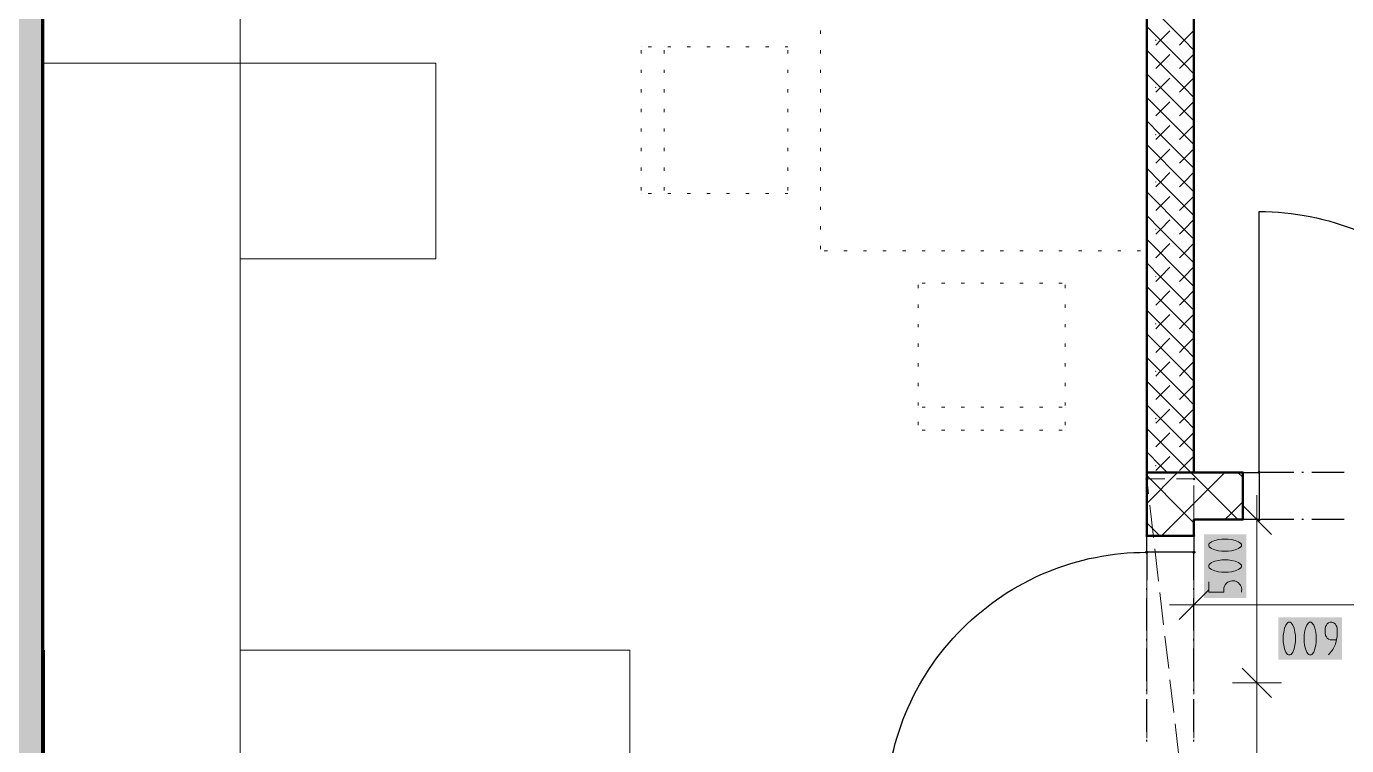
# Model space of a CAD drawing. Header units: millimetres. Extents: x 0 to 594, y 0 to 420.
# Drawn here: x 351.37 to 392.87, y 262.32 to 284.92 of the extents above; entities that cross this region are included whole.
import ezdxf

# ---------------------------------------------------------------- set-up
doc = ezdxf.new("R2010")
doc.units = ezdxf.units.MM
doc.header["$LTSCALE"] = 8
for name, color, linetype in [('PDF_Dvere', 7, 'Continuous'), ('PDF_Koty delkove', 7, 'Continuous'), ('PDF_Kuchyne', 7, 'Continuous'), ('PDF_Nabytek', 7, 'Continuous'), ('PDF_Preklady', 7, 'Continuous'), ('PDF_Pricky zdene', 7, 'Continuous'), ('PDF_Steny obvodove nosne', 7, 'Continuous')]:
    doc.layers.add(name, color=color, linetype=linetype)

msp = doc.modelspace()

# ---------------------------------------------------------------- linework, layer by layer
at = {"layer": 'PDF_Dvere', "lineweight": 25}
for points in [[(390.119, 270.907), (390.119, 279.107, -0.414214), (398.319, 270.907), (398.125, 270.907)], [(386.583, 260.603), (386.583, 260.196), (378.383, 260.196, -0.414214), (386.583, 268.396), (386.583, 267.522)]]:
    msp.add_lwpolyline(points, format="xyb", dxfattribs=at)
for points in [[(390.119, 269.421), (389.607, 269.421), (389.607, 270.907), (390.119, 270.907)], [(388.07, 268.908), (388.07, 268.396), (386.583, 268.396), (386.583, 268.908)]]:
    msp.add_lwpolyline(points, close=True, dxfattribs=at)
for points in [[(391.207, 270.907), (390.182, 270.907)], [(391.514, 270.907), (391.463, 270.907)], [(392.795, 270.907), (391.77, 270.907)], [(391.207, 269.421), (390.182, 269.421)], [(391.514, 269.421), (391.463, 269.421)], [(392.795, 269.421), (391.77, 269.421)], [(388.07, 267.522), (388.07, 268.396)], [(386.583, 267.215), (386.583, 267.266)], [(388.07, 267.215), (388.07, 267.266)], [(386.583, 265.933), (386.583, 266.958)], [(388.07, 265.933), (388.07, 266.958)], [(386.583, 265.626), (386.583, 265.677)], [(388.07, 265.626), (388.07, 265.677)], [(386.583, 264.345), (386.583, 265.37)], [(388.07, 264.345), (388.07, 265.37)], [(386.583, 264.037), (386.583, 264.088)], [(388.07, 264.037), (388.07, 264.088)], [(386.583, 262.756), (386.583, 263.781)], [(388.07, 262.756), (388.07, 263.781)], [(386.583, 262.448), (386.583, 262.5)], [(388.07, 262.448), (388.07, 262.5)]]:
    msp.add_lwpolyline(points, dxfattribs=at)
at = {"layer": 'PDF_Dvere', "lineweight": 25, "transparency": 33554559}
for points in [[(390.183, 270.907), (390.119, 270.843), (390.119, 270.971), (390.055, 270.907)], [(390.183, 269.421), (390.119, 269.357), (390.119, 269.485), (390.055, 269.421)], [(386.583, 268.332), (386.519, 268.396), (386.647, 268.396), (386.583, 268.46)], [(388.07, 268.332), (388.005, 268.396), (388.134, 268.396), (388.07, 268.46)]]:
    msp.add_solid(points, dxfattribs=at)
at = {"layer": 'PDF_Koty delkove', "lineweight": 18}
for points in [[(358.088, 233.7), (358.088, 236.313), (358.088, 244.821), (358.088, 246.41), (358.088, 256.147), (358.088, 257.685), (358.088, 259.171), (358.088, 320.055), (358.088, 323.95)], [(390.05, 269.421), (390.05, 270.189)], [(390.511, 268.959), (389.589, 269.882)], [(390.819, 269.421), (390.05, 269.421), (389.281, 269.421)], [(390.05, 239.03), (390.05, 251.022), (390.05, 264.296), (390.05, 269.421)], [(389.147, 268.811), (388.942, 268.811), (388.841, 268.797), (388.721, 268.77), (388.619, 268.729), (388.55, 268.674), (388.534, 268.646), (388.534, 268.592), (388.55, 268.564), (388.619, 268.51), (388.721, 268.469), (388.841, 268.441), (388.942, 268.427), (389.147, 268.427), (389.25, 268.441), (389.37, 268.469), (389.472, 268.51), (389.541, 268.564)], [(389.541, 268.564), (389.559, 268.592), (389.559, 268.646), (389.541, 268.674), (389.472, 268.729), (389.37, 268.77), (389.25, 268.797), (389.147, 268.811)], [(388.07, 267.518), (388.07, 266.749), (388.07, 265.98)], [(388.531, 267.21), (387.608, 266.288)], [(388.07, 266.749), (387.301, 266.749)], [(414.361, 266.749), (408.769, 266.749), (404.316, 266.749), (402.829, 266.749), (394.219, 266.749), (388.07, 266.749)], [(390.876, 265.784), (390.876, 265.579), (390.89, 265.478), (390.917, 265.358), (390.958, 265.255), (391.012, 265.187), (391.04, 265.17), (391.094, 265.17), (391.122, 265.187), (391.176, 265.255), (391.217, 265.358), (391.245, 265.478), (391.259, 265.579), (391.259, 265.784), (391.245, 265.887), (391.217, 266.006), (391.176, 266.109), (391.122, 266.178), (391.094, 266.195)], [(391.094, 266.195), (391.04, 266.195), (391.012, 266.178), (390.958, 266.109), (390.917, 266.006), (390.89, 265.887), (390.876, 265.784)], [(392.545, 265.648), (392.354, 265.648), (392.299, 265.665), (392.258, 265.699), (392.231, 265.734), (392.204, 265.784), (392.19, 265.853), (392.19, 265.989), (392.204, 266.058), (392.231, 266.109), (392.258, 266.143), (392.299, 266.178), (392.354, 266.195), (392.408, 266.195), (392.463, 266.178)], [(392.463, 266.178), (392.504, 266.143), (392.531, 266.109), (392.559, 266.058), (392.573, 265.989), (392.573, 265.75), (392.518, 265.511), (392.436, 265.34), (392.299, 265.17)], [(390.511, 263.834), (389.589, 264.757)], [(390.819, 264.296), (390.05, 264.296), (389.281, 264.296)]]:
    msp.add_lwpolyline(points, dxfattribs=at)
for points in [[(389.147, 268.154), (388.942, 268.154), (388.841, 268.14), (388.721, 268.113), (388.619, 268.071), (388.55, 268.017), (388.534, 267.989), (388.534, 267.935), (388.55, 267.907), (388.619, 267.853), (388.721, 267.812), (388.841, 267.784), (388.942, 267.77), (389.147, 267.77), (389.25, 267.784), (389.37, 267.812), (389.472, 267.853), (389.541, 267.907), (389.559, 267.935), (389.559, 267.989), (389.541, 268.017), (389.472, 268.071), (389.37, 268.113), (389.25, 268.14)], [(391.533, 265.784), (391.533, 265.579), (391.547, 265.478), (391.574, 265.358), (391.615, 265.255), (391.669, 265.187), (391.697, 265.17), (391.751, 265.17), (391.779, 265.187), (391.833, 265.255), (391.874, 265.358), (391.902, 265.478), (391.916, 265.579), (391.916, 265.784), (391.902, 265.887), (391.874, 266.006), (391.833, 266.109), (391.779, 266.178), (391.751, 266.195), (391.697, 266.195), (391.669, 266.178), (391.615, 266.109), (391.574, 266.006), (391.547, 265.887)]]:
    msp.add_lwpolyline(points, close=True, dxfattribs=at)
msp.add_lwpolyline([(388.534, 267.469), (388.534, 267.141), (389.011, 267.141), (389.011, 267.278), (389.046, 267.373), (389.097, 267.428, -0.753191), (389.559, 267.141)], format="xyb", dxfattribs=at)
at = {"layer": 'PDF_Koty delkove', "color": 7, "lineweight": 18, "true_color": 0xffffff, "transparency": 33554559}
for points in [[(389.712, 266.959), (389.712, 268.964), (388.38, 266.959), (388.38, 268.964)], [(392.727, 266.349), (390.722, 266.349), (392.727, 265.016), (390.722, 265.016)]]:
    msp.add_solid(points, dxfattribs=at)
at = {"layer": 'PDF_Kuchyne', "lineweight": 13}
msp.add_lwpolyline([(351.939, 283.771), (364.239, 283.771), (364.239, 277.621), (358.089, 277.621), (358.089, 265.321), (370.337, 265.321), (370.337, 259.171), (351.939, 259.171), (351.939, 265.321)], dxfattribs=at)
at = {"layer": 'PDF_Nabytek', "lineweight": 13}
for points in [[(376.333, 284.691), (376.333, 284.793)], [(386.583, 284.691), (386.583, 284.793)], [(370.696, 284.28), (370.696, 284.28)], [(370.696, 284.28), (370.696, 284.28)], [(371.014, 284.28), (370.912, 284.28)], [(371.413, 284.28), (371.413, 284.28)], [(371.629, 284.28), (371.527, 284.28)], [(372.244, 284.28), (372.142, 284.28)], [(372.859, 284.28), (372.757, 284.28)], [(373.474, 284.28), (373.372, 284.28)], [(374.089, 284.28), (373.987, 284.28)], [(374.704, 284.28), (374.602, 284.28)], [(375.308, 284.28), (375.217, 284.28)], [(375.308, 284.28), (375.308, 284.28)], [(370.696, 284.076), (370.696, 284.178)], [(371.413, 284.076), (371.413, 284.178)], [(375.308, 284.076), (375.308, 284.178)], [(376.333, 284.076), (376.333, 284.178)], [(386.583, 284.076), (386.583, 284.178)], [(370.696, 283.461), (370.696, 283.563)], [(371.413, 283.461), (371.413, 283.563)], [(375.308, 283.461), (375.308, 283.563)], [(376.333, 283.461), (376.333, 283.563)], [(386.583, 283.461), (386.583, 283.563)], [(370.696, 282.846), (370.696, 282.948)], [(371.413, 282.846), (371.413, 282.948)], [(375.308, 282.846), (375.308, 282.948)], [(376.333, 282.846), (376.333, 282.948)], [(386.583, 282.846), (386.583, 282.948)], [(370.696, 282.231), (370.696, 282.333)], [(371.413, 282.231), (371.413, 282.333)], [(375.308, 282.231), (375.308, 282.333)], [(376.333, 282.231), (376.333, 282.333)], [(386.583, 282.231), (386.583, 282.333)], [(370.696, 281.616), (370.696, 281.718)], [(371.413, 281.616), (371.413, 281.718)], [(375.308, 281.616), (375.308, 281.718)], [(376.333, 281.616), (376.333, 281.718)], [(386.583, 281.616), (386.583, 281.718)], [(370.696, 281.001), (370.696, 281.103)], [(371.413, 281.001), (371.413, 281.103)], [(375.308, 281.001), (375.308, 281.103)], [(376.333, 281.001), (376.333, 281.103)], [(386.583, 281.001), (386.583, 281.103)], [(370.696, 280.386), (370.696, 280.488)], [(371.413, 280.386), (371.413, 280.488)], [(375.308, 280.386), (375.308, 280.488)], [(376.333, 280.386), (376.333, 280.488)], [(386.583, 280.386), (386.583, 280.488)], [(370.696, 279.771), (370.696, 279.873)], [(371.413, 279.771), (371.413, 279.873)], [(375.308, 279.771), (375.308, 279.873)], [(376.333, 279.771), (376.333, 279.873)], [(386.583, 279.771), (386.583, 279.873)], [(370.696, 279.668), (370.696, 279.668)], [(370.696, 279.668), (370.696, 279.668)], [(371.014, 279.668), (370.912, 279.668)], [(371.413, 279.668), (371.413, 279.668)], [(371.629, 279.668), (371.527, 279.668)], [(372.244, 279.668), (372.142, 279.668)], [(372.859, 279.668), (372.757, 279.668)], [(373.474, 279.668), (373.372, 279.668)], [(374.089, 279.668), (373.987, 279.668)], [(374.704, 279.668), (374.602, 279.668)], [(375.308, 279.668), (375.217, 279.668)], [(375.308, 279.668), (375.308, 279.668)], [(375.308, 279.668), (375.308, 279.668)], [(376.333, 279.156), (376.333, 279.258)], [(386.583, 279.156), (386.583, 279.258)], [(376.333, 278.541), (376.333, 278.643)], [(386.583, 278.541), (386.583, 278.643)], [(376.333, 277.926), (376.333, 278.028)], [(376.333, 277.874), (376.333, 277.874)], [(376.333, 277.874), (376.333, 277.874)], [(376.549, 277.874), (376.447, 277.874)], [(377.164, 277.874), (377.062, 277.874)], [(377.779, 277.874), (377.677, 277.874)], [(378.394, 277.874), (378.292, 277.874)], [(379.009, 277.874), (378.907, 277.874)], [(379.624, 277.874), (379.522, 277.874)], [(380.239, 277.874), (380.137, 277.874)], [(380.854, 277.874), (380.752, 277.874)], [(381.469, 277.874), (381.367, 277.874)], [(382.084, 277.874), (381.982, 277.874)], [(382.699, 277.874), (382.597, 277.874)], [(383.314, 277.874), (383.212, 277.874)], [(383.929, 277.874), (383.827, 277.874)], [(384.544, 277.874), (384.442, 277.874)], [(385.159, 277.874), (385.057, 277.874)], [(385.774, 277.874), (385.672, 277.874)], [(386.389, 277.874), (386.287, 277.874)], [(386.583, 277.926), (386.583, 278.028)], [(386.583, 277.874), (386.583, 277.874)], [(386.583, 277.874), (386.583, 277.874)], [(379.404, 276.849), (379.404, 276.849)], [(379.404, 276.849), (379.404, 276.849)], [(379.404, 276.696), (379.404, 276.798)], [(379.624, 276.849), (379.522, 276.849)], [(380.239, 276.849), (380.137, 276.849)], [(380.854, 276.849), (380.752, 276.849)], [(381.469, 276.849), (381.367, 276.849)], [(382.084, 276.849), (381.982, 276.849)], [(382.699, 276.849), (382.597, 276.849)], [(383.314, 276.849), (383.212, 276.849)], [(383.929, 276.849), (383.827, 276.849)], [(384.016, 276.849), (384.016, 276.849)], [(384.016, 276.849), (384.016, 276.849)], [(384.016, 276.696), (384.016, 276.798)], [(379.404, 276.081), (379.404, 276.183)], [(384.016, 276.081), (384.016, 276.183)], [(379.404, 275.466), (379.404, 275.568)], [(384.016, 275.466), (384.016, 275.568)], [(379.404, 274.851), (379.404, 274.953)], [(384.016, 274.851), (384.016, 274.953)], [(379.404, 274.236), (379.404, 274.338)], [(384.016, 274.236), (384.016, 274.338)], [(379.404, 273.621), (379.404, 273.723)], [(384.016, 273.621), (384.016, 273.723)], [(379.404, 273.006), (379.404, 273.108)], [(384.016, 273.006), (384.016, 273.108)], [(379.404, 272.954), (379.404, 272.954)], [(379.624, 272.954), (379.522, 272.954)], [(380.239, 272.954), (380.137, 272.954)], [(380.854, 272.954), (380.752, 272.954)], [(381.469, 272.954), (381.367, 272.954)], [(382.084, 272.954), (381.982, 272.954)], [(382.699, 272.954), (382.597, 272.954)], [(383.314, 272.954), (383.212, 272.954)], [(383.929, 272.954), (383.827, 272.954)], [(384.016, 272.954), (384.016, 272.954)], [(379.404, 272.391), (379.404, 272.493)], [(379.404, 272.237), (379.404, 272.237)], [(379.404, 272.237), (379.404, 272.237)], [(379.624, 272.237), (379.522, 272.237)], [(380.239, 272.237), (380.137, 272.237)], [(380.854, 272.237), (380.752, 272.237)], [(381.469, 272.237), (381.367, 272.237)], [(382.084, 272.237), (381.982, 272.237)], [(382.699, 272.237), (382.597, 272.237)], [(383.314, 272.237), (383.212, 272.237)], [(383.929, 272.237), (383.827, 272.237)], [(384.016, 272.391), (384.016, 272.493)], [(384.016, 272.237), (384.016, 272.237)], [(384.016, 272.237), (384.016, 272.237)]]:
    msp.add_lwpolyline(points, dxfattribs=at)
at = {"layer": 'PDF_Preklady', "lineweight": 18}
for points in [[(386.637, 270.238), (386.583, 270.702), (387.158, 270.702)], [(388.069, 270.702), (387.517, 270.702)], [(388.07, 270.702), (388.07, 270.702)], [(386.583, 269.47), (386.583, 270.495)], [(388.07, 269.47), (388.07, 270.495)], [(386.797, 268.863), (386.678, 269.881)], [(386.583, 268.086), (386.583, 268.908), (386.583, 269.111)], [(388.07, 268.086), (388.07, 268.908), (388.07, 269.111)], [(386.956, 267.489), (386.838, 268.507)], [(386.583, 266.702), (386.583, 267.727)], [(388.07, 266.702), (388.07, 267.727)], [(387.115, 266.114), (386.997, 267.132)], [(386.583, 265.318), (386.583, 266.343)], [(388.07, 265.318), (388.07, 266.343)], [(387.275, 264.74), (387.157, 265.758)], [(386.583, 263.935), (386.583, 264.96)], [(388.07, 263.935), (388.07, 264.96)], [(387.434, 263.365), (387.316, 264.383)], [(386.583, 262.551), (386.583, 263.576)], [(388.07, 262.551), (388.07, 263.576)], [(387.594, 261.991), (387.476, 263.009)]]:
    msp.add_lwpolyline(points, dxfattribs=at)
at = {"layer": 'PDF_Preklady', "lineweight": 18, "transparency": 33554559}
for points in [[(386.589, 270.656), (386.537, 270.697), (386.629, 270.707), (386.578, 270.748)], [(386.629, 270.702), (386.583, 270.656), (386.583, 270.748), (386.537, 270.702)], [(386.583, 270.656), (386.537, 270.702), (386.629, 270.702), (386.583, 270.748)], [(388.07, 270.656), (388.023, 270.702), (388.116, 270.702), (388.07, 270.748)], [(388.115, 270.702), (388.069, 270.656), (388.069, 270.748), (388.023, 270.702)], [(388.07, 269.375), (388.023, 269.421), (388.116, 269.421), (388.07, 269.467)], [(388.07, 269.375), (388.023, 269.421), (388.116, 269.421), (388.07, 269.467)], [(386.583, 268.862), (386.537, 268.908), (386.629, 268.908), (386.583, 268.954)], [(386.583, 268.862), (386.537, 268.908), (386.629, 268.908), (386.583, 268.954)], [(388.07, 268.862), (388.023, 268.908), (388.116, 268.908), (388.07, 268.954)], [(388.07, 268.862), (388.023, 268.908), (388.116, 268.908), (388.07, 268.954)]]:
    msp.add_solid(points, dxfattribs=at)
at = {"layer": 'PDF_Pricky zdene', "lineweight": 50}
msp.add_lwpolyline([(388.07, 270.907), (388.07, 320.055), (388.07, 320.209), (386.583, 320.209), (386.583, 320.055), (386.583, 270.907), (388.069, 270.907)], close=True, dxfattribs=at)
at = {"layer": 'PDF_Pricky zdene', "lineweight": 9}
for points in [[(388.07, 284.181), (387.762, 284.488), (386.583, 285.667)], [(387.762, 283.745), (387.019, 284.488), (386.583, 284.924)], [(386.87, 284.339), (387.019, 284.488), (387.316, 284.785)], [(387.613, 284.339), (387.762, 284.488), (388.059, 284.785)], [(388.07, 282.694), (387.762, 283.002), (386.583, 284.181)], [(386.87, 283.596), (387.316, 284.042)], [(387.762, 283.745), (388.059, 284.042)], [(387.762, 282.259), (387.019, 283.002), (386.583, 283.437)], [(388.07, 283.437), (387.762, 283.745), (387.613, 283.596)], [(386.87, 282.853), (387.019, 283.002), (387.316, 283.299)], [(387.613, 282.853), (387.762, 283.002), (388.059, 283.299)], [(388.07, 281.208), (387.762, 281.516), (386.583, 282.694)], [(386.87, 282.11), (387.316, 282.556)], [(388.07, 281.951), (387.762, 282.259), (387.613, 282.11)], [(387.762, 282.259), (388.059, 282.556)], [(387.762, 280.772), (387.019, 281.516), (386.583, 281.951)], [(386.87, 281.367), (387.019, 281.516), (387.316, 281.813)], [(387.613, 281.367), (387.762, 281.516), (388.059, 281.813)], [(388.07, 279.722), (387.762, 280.029), (386.583, 281.208)], [(386.87, 280.624), (387.316, 281.07)], [(387.762, 280.772), (388.059, 281.07)], [(388.07, 280.465), (387.762, 280.772), (387.613, 280.624)], [(387.762, 279.286), (387.019, 280.029), (386.583, 280.465)], [(386.87, 279.881), (387.019, 280.029), (387.316, 280.327)], [(387.613, 279.881), (387.762, 280.029), (388.059, 280.327)], [(388.07, 278.236), (387.762, 278.543), (386.583, 279.722)], [(386.87, 279.138), (387.316, 279.583)], [(387.762, 279.286), (388.059, 279.583)], [(387.762, 277.8), (387.019, 278.543), (386.583, 278.979)], [(388.07, 278.979), (387.762, 279.286), (387.613, 279.138)], [(386.87, 278.394), (387.019, 278.543), (387.316, 278.84)], [(387.613, 278.394), (387.762, 278.543), (388.059, 278.84)], [(388.07, 276.749), (387.762, 277.057), (386.583, 278.236)], [(386.87, 277.651), (387.316, 278.097)], [(387.762, 277.8), (388.059, 278.097)], [(388.07, 277.492), (387.762, 277.8), (387.613, 277.651)], [(387.762, 276.314), (387.019, 277.057), (386.583, 277.492)], [(386.87, 276.908), (387.019, 277.057), (387.316, 277.354)], [(387.613, 276.908), (387.762, 277.057), (388.059, 277.354)], [(388.07, 275.263), (387.762, 275.571), (386.583, 276.749)], [(386.87, 276.165), (387.316, 276.611)], [(387.762, 276.314), (388.059, 276.611)], [(387.762, 274.827), (387.019, 275.571), (386.583, 276.006)], [(388.07, 276.006), (387.762, 276.314), (387.613, 276.165)], [(386.87, 275.422), (387.019, 275.571), (387.316, 275.868)], [(387.613, 275.422), (387.762, 275.571), (388.059, 275.868)], [(388.07, 273.777), (387.762, 274.084), (386.583, 275.263)], [(386.87, 274.679), (387.316, 275.125)], [(388.07, 274.52), (387.762, 274.827), (387.613, 274.679)], [(387.762, 274.827), (388.059, 275.125)], [(387.762, 273.341), (387.019, 274.084), (386.583, 274.52)], [(386.87, 273.936), (387.019, 274.084), (387.316, 274.382)], [(387.613, 273.936), (387.762, 274.084), (388.059, 274.382)], [(388.07, 272.291), (387.762, 272.598), (386.583, 273.777)], [(386.87, 273.193), (387.316, 273.639)], [(387.762, 273.341), (388.059, 273.639)], [(388.07, 273.034), (387.762, 273.341), (387.613, 273.193)], [(387.762, 271.855), (387.019, 272.598), (386.583, 273.034)], [(386.87, 272.45), (387.019, 272.598), (387.316, 272.895)], [(387.613, 272.45), (387.762, 272.598), (388.059, 272.895)], [(388.069, 270.805), (387.967, 270.907), (387.762, 271.112), (386.583, 272.291)], [(386.87, 271.706), (387.316, 272.152)], [(388.07, 271.548), (387.762, 271.855), (387.613, 271.706)], [(387.762, 271.855), (388.059, 272.152)], [(387.224, 270.907), (387.019, 271.112), (386.583, 271.548)], [(386.87, 270.963), (387.019, 271.112), (387.316, 271.409)], [(387.613, 270.963), (387.762, 271.112), (388.059, 271.409)], [(387.557, 270.907), (386.583, 269.933)], [(388.07, 269.318), (388.069, 269.318), (387.762, 269.626), (386.583, 270.804)], [(389.043, 270.907), (388.069, 269.933)], [(389.453, 269.421), (389.248, 269.626), (388.069, 270.805)], [(389.607, 270.753), (389.453, 270.907)], [(388.069, 269.933), (387.762, 269.626), (387.045, 268.908)], [(389.607, 269.984), (389.248, 269.626), (389.043, 269.421)], [(386.993, 268.908), (386.583, 269.318)]]:
    msp.add_lwpolyline(points, dxfattribs=at)
at = {"layer": 'PDF_Pricky zdene', "lineweight": 50}
for points in [[(388.07, 269.421), (389.607, 269.421), (389.607, 270.907), (388.07, 270.907), (388.069, 270.907), (386.583, 270.907), (386.583, 270.702), (386.583, 268.908)], [(388.07, 268.908), (388.07, 269.421)], [(388.07, 268.908), (386.583, 268.908)]]:
    msp.add_lwpolyline(points, dxfattribs=at)
at = {"layer": 'PDF_Pricky zdene', "lineweight": 9, "transparency": 33554559}
for points in [[(386.87, 284.468), (386.847, 284.491), (386.893, 284.491), (386.87, 284.514)], [(387.762, 284.465), (387.739, 284.488), (387.785, 284.488), (387.762, 284.511)], [(386.87, 282.982), (386.847, 283.005), (386.893, 283.005), (386.87, 283.028)], [(387.762, 282.979), (387.739, 283.002), (387.785, 283.002), (387.762, 283.025)], [(386.87, 281.495), (386.847, 281.519), (386.893, 281.519), (386.87, 281.542)], [(387.762, 281.492), (387.739, 281.516), (387.785, 281.516), (387.762, 281.539)], [(386.87, 280.009), (386.847, 280.032), (386.893, 280.032), (386.87, 280.055)], [(387.762, 280.006), (387.739, 280.029), (387.785, 280.029), (387.762, 280.052)], [(386.87, 278.523), (386.847, 278.546), (386.893, 278.546), (386.87, 278.569)], [(387.762, 278.52), (387.739, 278.543), (387.785, 278.543), (387.762, 278.566)], [(386.87, 277.037), (386.847, 277.06), (386.893, 277.06), (386.87, 277.083)], [(387.762, 277.034), (387.739, 277.057), (387.785, 277.057), (387.762, 277.08)], [(386.87, 275.551), (386.847, 275.574), (386.893, 275.574), (386.87, 275.597)], [(387.762, 275.548), (387.739, 275.571), (387.785, 275.571), (387.762, 275.594)], [(386.87, 274.064), (386.847, 274.087), (386.893, 274.087), (386.87, 274.11)], [(387.762, 274.061), (387.739, 274.084), (387.785, 274.084), (387.762, 274.107)], [(386.87, 272.578), (386.847, 272.601), (386.893, 272.601), (386.87, 272.624)], [(387.762, 272.575), (387.739, 272.598), (387.785, 272.598), (387.762, 272.621)], [(386.87, 271.092), (386.847, 271.115), (386.893, 271.115), (386.87, 271.138)], [(387.762, 271.089), (387.739, 271.112), (387.785, 271.112), (387.762, 271.135)]]:
    msp.add_solid(points, dxfattribs=at)
at = {"layer": 'PDF_Steny obvodove nosne', "lineweight": 70}
msp.add_lwpolyline([(349.837, 322.464), (349.837, 320.055), (349.837, 246.41), (349.837, 236.313), (349.837, 233.853), (351.887, 233.853), (351.887, 236.313), (351.887, 246.41), (351.887, 320.055), (351.887, 322.464)], close=True, dxfattribs=at)
at = {"layer": 'PDF_Steny obvodove nosne', "color": 9, "lineweight": 9, "true_color": 0xc0c0c0, "transparency": 33554559}
msp.add_solid([(349.837, 322.464), (349.837, 233.853), (351.887, 322.464), (351.887, 233.853)], dxfattribs=at)

doc.saveas('drawing.dxf')
